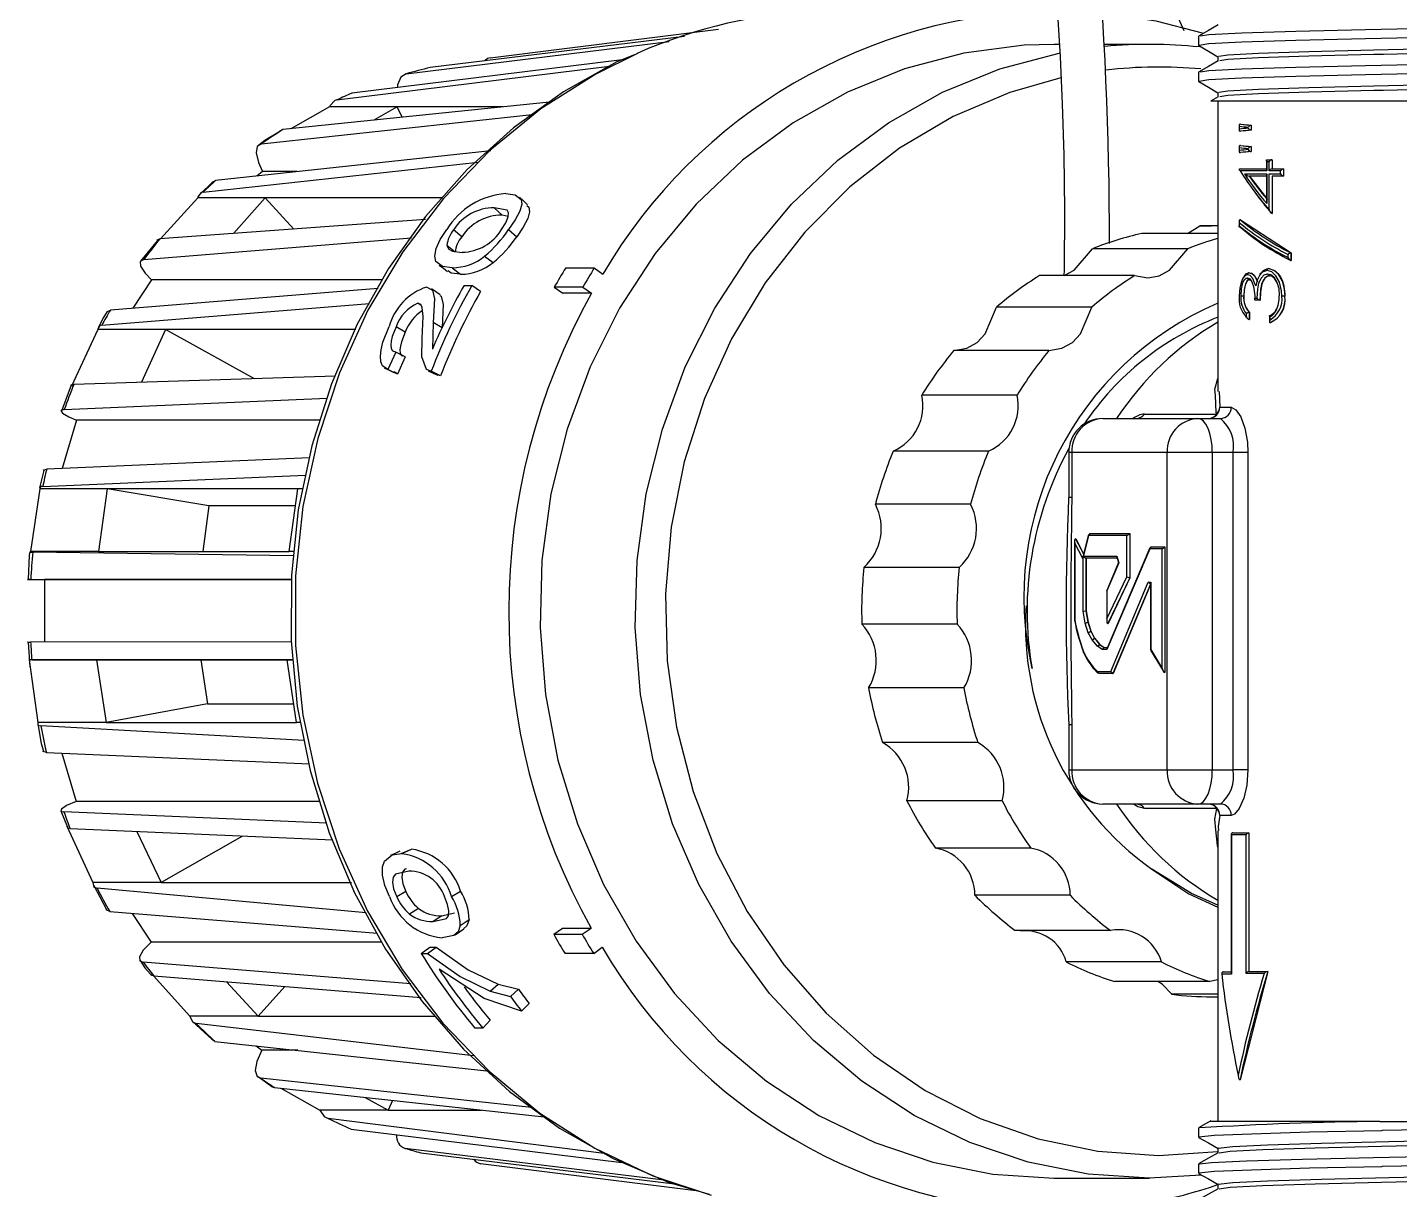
# Model space of a CAD drawing. Header units: millimetres. Extents: x 75 to 2075, y 25 to 1460.
# Drawn here: x 948.4 to 1049.2, y 1010.5 to 1095.9 of the extents above; entities that cross this region are included whole.
import ezdxf

# ---------------------------------------------------------------- set-up
doc = ezdxf.new("R2010")
doc.units = ezdxf.units.MM
doc.header["$LTSCALE"] = 5

msp = doc.modelspace()

# ---------------------------------------------------------------- linework, layer by layer
at = {"color": 7, "linetype": 'Continuous', "lineweight": 25}
for p, q in [((1032.767, 1097.091), (1033.377, 1095.725)), ((996.66, 1095.278), (977.977, 1092.993)), ((982.377, 1093.714), (999.174, 1095.817)), ((976.205, 1092.531), (995.534, 1094.912)), ((1024.225, 1094.699), (1023.849, 1094.699)), ((1030.851, 1094.699), (1027.56, 1094.699)), ((1034.451, 1094.618), (1034.502, 1094.612)), ((992.085, 1093.559), (972.233, 1091.114)), ((1035.879, 1093.8), (1035.879, 1093.477)), ((971.127, 1090.619), (991.151, 1093.091)), ((1034.451, 1091.972), (1034.502, 1091.966)), ((1035.879, 1091.154), (1035.879, 1090.831)), ((986.741, 1090.461), (967.145, 1088.435)), ((1049.224, 1090.525), (1035.36, 1090.525)), ((1035.892, 1090.839), (1035.384, 1090.546)), ((1035.879, 1090.525), (1035.879, 1069.185)), ((1076.251, 1090.525), (1049.224, 1090.525)), ((965.589, 1087.392), (985.468, 1089.546)), ((970.586, 1090.106), (967.729, 1088.495)), ((975.552, 1090.106), (970.586, 1090.106)), ((975.552, 1090.106), (973.837, 1089.127)), ((983.315, 1090.106), (975.552, 1090.106)), ((975.912, 1089.341), (975.552, 1090.106)), ((966.963, 1088.358), (967.145, 1088.435)), ((1037.433, 1088.742), (1037.433, 1088.407)), ((1037.446, 1088.68), (1037.446, 1088.47)), ((1037.523, 1088.837), (1037.538, 1088.837)), ((1037.523, 1088.313), (1037.538, 1088.313)), ((1037.538, 1088.837), (1038.327, 1088.755)), ((1038.327, 1088.391), (1037.538, 1088.313)), ((1038.109, 1088.535), (1038.109, 1088.611)), ((1038.313, 1088.755), (1038.313, 1088.391)), ((1038.313, 1088.755), (1038.327, 1088.755)), ((1038.313, 1088.391), (1038.327, 1088.391)), ((1038.327, 1088.755), (1038.327, 1088.391)), ((1037.433, 1087.172), (1037.433, 1086.837)), ((1037.446, 1087.109), (1037.446, 1086.899)), ((1037.523, 1087.266), (1037.538, 1087.266)), ((1037.538, 1087.266), (1038.327, 1087.188)), ((1038.313, 1087.188), (1038.313, 1086.821)), ((1038.313, 1087.188), (1038.327, 1087.188)), ((1038.327, 1087.188), (1038.327, 1086.821)), ((982.428, 1086.883), (962.209, 1084.692)), ((1037.523, 1086.742), (1037.538, 1086.742)), ((1038.327, 1086.821), (1037.538, 1086.742)), ((1038.109, 1086.964), (1038.109, 1087.044)), ((1038.313, 1086.821), (1038.327, 1086.821)), ((1039.434, 1086.155), (1039.434, 1085.481)), ((1039.497, 1086.219), (1039.849, 1086.219)), ((1039.849, 1086.219), (1039.849, 1086.219)), ((1039.849, 1086.219), (1039.849, 1085.546)), ((1039.849, 1086.219), (1039.862, 1086.219)), ((1039.862, 1086.219), (1039.862, 1085.546)), ((961.296, 1083.844), (981.512, 1086.04)), ((965.652, 1085.342), (965.251, 1085.021)), ((968.208, 1085.342), (965.652, 1085.342)), ((1039.462, 1085.396), (1037.52, 1085.396)), ((1037.523, 1085.546), (1039.497, 1085.546)), ((1037.82, 1085.172), (1039.462, 1085.172)), ((1039.434, 1085.087), (1039.434, 1083.162)), ((1039.639, 1086.069), (1039.462, 1086.069)), ((1039.462, 1086.069), (1039.462, 1085.396)), ((1039.462, 1085.172), (1039.462, 1082.999)), ((1039.639, 1085.396), (1039.639, 1086.069)), ((1040.479, 1085.396), (1039.639, 1085.396)), ((1039.639, 1085.172), (1040.479, 1085.172)), ((1039.639, 1082.54), (1039.639, 1085.172)), ((1039.849, 1085.546), (1040.691, 1085.546)), ((1040.479, 1085.172), (1040.479, 1085.396)), ((1040.691, 1085.546), (1040.692, 1085.546)), ((1040.692, 1085.546), (1040.692, 1085.022)), ((1040.692, 1085.546), (1040.704, 1085.546)), ((1040.704, 1085.546), (1040.704, 1085.022)), ((961.976, 1084.564), (961.073, 1083.68)), ((961.964, 1084.576), (962.209, 1084.692)), ((1039.497, 1085.022), (1038.175, 1085.022)), ((1038.19, 1085.022), (1039.511, 1083.284)), ((1040.691, 1085.022), (1039.849, 1085.022)), ((1039.849, 1085.022), (1039.849, 1082.255)), ((1039.862, 1085.022), (1039.862, 1082.255)), ((1040.691, 1085.022), (1040.692, 1085.022)), ((1040.692, 1085.022), (1040.704, 1085.022)), ((960.892, 1083.408), (958.168, 1080.414)), ((965.857, 1083.408), (960.892, 1083.408)), ((965.857, 1083.408), (963.524, 1080.8)), ((978.851, 1083.408), (965.857, 1083.408)), ((967.963, 1081.12), (965.857, 1083.408)), ((983.258, 1082.142), (982.69, 1082.691)), ((983.72, 1082.051), (983.258, 1082.142)), ((1039.849, 1082.255), (1039.862, 1082.255)), ((977.634, 1081.817), (958.121, 1080.411)), ((980.294, 1080.552), (979.703, 1081.071)), ((983.746, 1081.083), (984.337, 1080.563)), ((1033.647, 1080.8), (1034.551, 1081.35)), ((1035.879, 1081.35), (1034.551, 1081.35)), ((1035.879, 1081.366), (1035.401, 1081.366)), ((1037.433, 1081.68), (1037.433, 1081.318)), ((1037.446, 1081.594), (1037.446, 1081.361)), ((1037.523, 1081.807), (1037.538, 1081.807)), ((1037.538, 1081.807), (1041.252, 1079.367)), ((957.928, 1080.28), (956.693, 1078.762)), ((956.934, 1078.889), (976.609, 1080.482)), ((1035.879, 1080.8), (1030.291, 1080.8)), ((979.814, 1079.424), (979.207, 1079.922)), ((981.982, 1079.138), (982.598, 1078.655)), ((1033.653, 1079.675), (1026.652, 1079.675)), ((1041.028, 1079.028), (1041.028, 1079.261)), ((1041.241, 1079.367), (1041.252, 1079.367)), ((1041.241, 1079.367), (1041.241, 1078.815)), ((1041.252, 1079.367), (1041.252, 1078.815)), ((979.592, 1078.268), (980.219, 1077.801)), ((987.938, 1078.269), (990.039, 1078.269)), ((990.039, 1078.269), (990.665, 1077.802)), ((1039.62, 1078.217), (1039.633, 1078.217)), ((1041.241, 1078.815), (1041.252, 1078.815)), ((957.506, 1077.399), (956.122, 1075.304)), ((974.453, 1077.399), (957.506, 1077.399)), ((1029.755, 1077.701), (1022.754, 1077.701)), ((1038.179, 1077.394), (1038.194, 1077.394)), ((1038.18, 1077.918), (1038.195, 1077.918)), ((1039.649, 1077.693), (1039.663, 1077.693)), ((974.152, 1076.763), (954.477, 1075.17)), ((980.47, 1076.981), (981.047, 1076.981)), ((981.687, 1076.537), (981.047, 1076.981)), ((987.099, 1076.846), (987.74, 1076.405)), ((989.199, 1076.846), (987.099, 1076.846)), ((989.841, 1076.405), (987.74, 1076.405)), ((989.199, 1076.846), (989.841, 1076.405)), ((1037.771, 1076.221), (1037.785, 1076.221)), ((1038.591, 1076.048), (1038.755, 1076.048)), ((1040.79, 1076.199), (1040.802, 1076.199)), ((953.846, 1074.054), (973.516, 1075.65)), ((977.323, 1075.507), (977.075, 1075.665)), ((1026.61, 1075.391), (1019.609, 1075.391)), ((1038.171, 1075.001), (1038.186, 1075.001)), ((1038.172, 1075.001), (1038.172, 1074.478)), ((1038.186, 1075.001), (1038.186, 1074.478)), ((1038.958, 1075.898), (1038.645, 1075.898)), ((1038.958, 1075.898), (1038.972, 1075.898)), ((978.195, 1074.244), (978.143, 1072.308)), ((978.862, 1073.852), (978.195, 1074.244)), ((1037.968, 1074.672), (1037.968, 1074.904)), ((1038.171, 1074.478), (1038.186, 1074.478)), ((1039.654, 1074.731), (1039.654, 1074.33)), ((1039.684, 1074.666), (1039.684, 1074.439)), ((1039.715, 1074.253), (1039.729, 1074.253)), ((953.55, 1073.737), (951.606, 1069.569)), ((958.515, 1073.737), (953.55, 1073.737)), ((958.515, 1073.737), (956.756, 1069.864)), ((972.518, 1073.737), (958.515, 1073.737)), ((965.061, 1070.126), (958.515, 1073.737)), ((976.145, 1073.539), (975.475, 1073.926)), ((975.45, 1072.074), (974.874, 1070.799)), ((976.135, 1071.722), (975.45, 1072.074)), ((1023.456, 1072.187), (1016.455, 1072.187)), ((976.135, 1071.722), (975.568, 1070.47)), ((971.013, 1070.314), (951.789, 1069.707)), ((975.568, 1070.47), (974.874, 1070.799)), ((975.568, 1070.47), (975.322, 1070.635)), ((978.051, 1070.67), (977.704, 1070.805)), ((978.747, 1070.344), (978.051, 1070.67)), ((978.747, 1070.344), (978.552, 1070.418)), ((951.59, 1069.64), (950.889, 1067.751)), ((1035.964, 1069.185), (1036.013, 1068.032)), ((951.087, 1067.856), (970.412, 1068.695)), ((1021.113, 1068.919), (1014.111, 1068.919)), ((1036.013, 1068.032), (1036.852, 1068.032)), ((951.986, 1067.071), (950.939, 1063.532)), ((969.862, 1067.071), (951.986, 1067.071)), ((1027.409, 1067.199), (1034.41, 1067.199)), ((1030.469, 1067.529), (1035.788, 1067.529)), ((1034.41, 1067.199), (1036.059, 1067.199)), ((969.118, 1064.321), (949.793, 1063.482)), ((1019.012, 1064.798), (1012.011, 1064.798)), ((1024.909, 1064.699), (1024.909, 1061.384)), ((1025.14, 1064.699), (1024.909, 1064.699)), ((1025.14, 1064.699), (1025.14, 1061.384)), ((1032.141, 1064.699), (1025.14, 1064.699)), ((1035.46, 1064.699), (1032.141, 1064.699)), ((1032.141, 1041.366), (1032.141, 1064.699)), ((1035.46, 1064.699), (1035.46, 1041.366)), ((1036.988, 1064.699), (1035.46, 1064.699)), ((1038.079, 1064.699), (1036.988, 1064.699)), ((1036.988, 1041.366), (1036.988, 1064.699)), ((1038.079, 1064.699), (1038.079, 1041.366)), ((949.595, 1063.375), (949.272, 1062.108)), ((949.506, 1062.205), (968.826, 1063.046)), ((949.279, 1062.039), (948.597, 1057.43)), ((954.245, 1062.039), (949.279, 1062.039)), ((954.245, 1062.039), (953.613, 1057.43)), ((968.247, 1062.039), (954.245, 1062.039)), ((961.722, 1060.793), (954.245, 1062.039)), ((967.615, 1057.43), (968.247, 1062.039)), ((968.61, 1062.039), (968.247, 1062.039)), ((1017.699, 1060.892), (1010.698, 1060.892)), ((1025.14, 1061.384), (1024.909, 1061.384)), ((961.722, 1060.793), (961.261, 1057.43)), ((968.076, 1060.793), (961.722, 1060.793)), ((1025.332, 1058.169), (1025.332, 1052.381)), ((1025.346, 1058.038), (1025.346, 1052.396)), ((1025.934, 1056.915), (1025.346, 1058.038)), ((1025.419, 1058.351), (1025.434, 1058.351)), ((1025.419, 1058.351), (1025.998, 1057.244)), ((1025.434, 1058.351), (1026.003, 1057.264)), ((1026.359, 1058.606), (1025.934, 1056.915)), ((1026.358, 1058.678), (1025.942, 1057.021)), ((1026.459, 1058.756), (1026.359, 1058.606)), ((1029.189, 1058.606), (1026.359, 1058.606)), ((1026.459, 1058.756), (1029.388, 1058.756)), ((1029.189, 1058.606), (1029.388, 1058.756)), ((1029.189, 1055.566), (1029.189, 1058.606)), ((1029.388, 1058.756), (1029.388, 1055.498)), ((1029.388, 1058.756), (1029.403, 1058.756)), ((1029.403, 1058.756), (1029.403, 1055.498)), ((953.613, 1057.43), (948.597, 1057.43)), ((967.941, 1057.118), (948.769, 1057.372)), ((953.613, 1057.43), (967.615, 1057.43)), ((967.964, 1057.43), (967.615, 1057.43)), ((1025.942, 1057.021), (1025.934, 1056.915)), ((1025.978, 1057.073), (1028.451, 1057.073)), ((1025.978, 1053.036), (1025.978, 1057.073)), ((1025.978, 1057.073), (1026.177, 1056.923)), ((1028.474, 1056.923), (1026.177, 1056.923)), ((1026.177, 1056.923), (1026.177, 1053.065)), ((1026.192, 1056.923), (1026.192, 1053.065)), ((1030.866, 1057.623), (1027.72, 1050.229)), ((1030.875, 1057.705), (1027.728, 1050.312)), ((1028.451, 1057.073), (1028.586, 1056.596)), ((1028.451, 1057.073), (1028.452, 1057)), ((1028.452, 1057), (1028.564, 1056.605)), ((1030.866, 1057.623), (1030.977, 1057.773)), ((1031.769, 1057.623), (1030.866, 1057.623)), ((1030.977, 1057.773), (1031.969, 1057.773)), ((1031.769, 1057.623), (1031.969, 1057.773)), ((1031.769, 1048.83), (1031.769, 1057.623)), ((1031.969, 1057.773), (1031.969, 1048.541)), ((1031.969, 1057.773), (1031.984, 1057.773)), ((1031.984, 1057.773), (1031.984, 1048.541)), ((1016.857, 1056.257), (1009.856, 1056.257)), ((1028.564, 1056.606), (1027.705, 1054.561)), ((1028.586, 1056.596), (1027.717, 1054.526)), ((1028.586, 1056.596), (1028.564, 1056.606)), ((948.62, 1055.371), (967.824, 1055.374)), ((967.779, 1055.369), (949.632, 1055.369)), ((1027.717, 1052.471), (1029.189, 1055.566)), ((1029.388, 1055.498), (1027.79, 1052.139)), ((1029.403, 1055.498), (1027.805, 1052.139)), ((1027.997, 1048.605), (1030.759, 1055.18)), ((1030.921, 1055.03), (1028.16, 1048.455)), ((1030.921, 1054.993), (1028.175, 1048.455)), ((1029.189, 1055.566), (1029.388, 1055.498)), ((1029.388, 1055.498), (1029.403, 1055.498)), ((1030.759, 1055.18), (1030.935, 1055.18)), ((1030.921, 1055.03), (1030.759, 1055.18)), ((1030.921, 1055.117), (1030.935, 1055.18)), ((1030.921, 1055.117), (1030.921, 1050.194)), ((1030.935, 1055.18), (1030.935, 1050.227)), ((1027.703, 1054.553), (1027.703, 1052.332)), ((1027.717, 1054.526), (1027.705, 1054.561)), ((1027.717, 1054.526), (1027.717, 1052.471)), ((1025.978, 1053.036), (1026.177, 1053.065)), ((1026.127, 1052.161), (1025.978, 1053.036)), ((1026.177, 1053.065), (1026.318, 1052.236)), ((1026.177, 1053.065), (1026.192, 1053.065)), ((1026.192, 1053.065), (1026.334, 1052.236)), ((1016.704, 1052.096), (1009.703, 1052.096)), ((1025.332, 1052.38), (1025.346, 1052.396)), ((1025.332, 1052.38), (1025.398, 1052.062)), ((1025.346, 1052.396), (1025.409, 1052.093)), ((1025.398, 1052.062), (1025.466, 1051.736)), ((1025.409, 1052.093), (1025.476, 1051.771)), ((1026.127, 1052.161), (1026.318, 1052.236)), ((1026.35, 1051.458), (1026.127, 1052.161)), ((1026.318, 1052.236), (1026.531, 1051.563)), ((1026.318, 1052.236), (1026.334, 1052.236)), ((1026.334, 1052.236), (1026.546, 1051.563)), ((1027.79, 1052.139), (1027.805, 1052.139)), ((1025.466, 1051.734), (1025.476, 1051.771)), ((1025.466, 1051.734), (1025.564, 1051.385)), ((1025.476, 1051.771), (1025.572, 1051.426)), ((1025.564, 1051.385), (1025.654, 1051.063)), ((1025.572, 1051.426), (1025.662, 1051.105)), ((1025.654, 1051.062), (1025.662, 1051.105)), ((1025.654, 1051.062), (1025.989, 1050.001)), ((1025.662, 1051.105), (1025.994, 1050.055)), ((1026.35, 1051.458), (1026.531, 1051.563)), ((1026.622, 1050.937), (1026.35, 1051.458)), ((1026.531, 1051.563), (1026.792, 1051.064)), ((1026.531, 1051.563), (1026.546, 1051.563)), ((1026.546, 1051.563), (1026.808, 1051.064)), ((1026.622, 1050.937), (1026.792, 1051.064)), ((1027.021, 1050.46), (1026.622, 1050.937)), ((1026.792, 1051.064), (1027.18, 1050.6)), ((1026.792, 1051.064), (1026.808, 1051.064)), ((1026.808, 1051.064), (1027.195, 1050.6)), ((948.434, 1050.773), (948.55, 1048.943)), ((967.82, 1050.774), (948.616, 1050.771)), ((1025.994, 1050.055), (1026.196, 1049.688)), ((1025.994, 1049.99), (1025.994, 1050.055)), ((1025.994, 1049.99), (1026.201, 1049.615)), ((1027.021, 1050.46), (1027.18, 1050.6)), ((1027.358, 1050.229), (1027.021, 1050.46)), ((1027.18, 1050.6), (1027.503, 1050.379)), ((1027.18, 1050.6), (1027.195, 1050.6)), ((1027.195, 1050.6), (1027.519, 1050.379)), ((1027.358, 1050.229), (1027.503, 1050.379)), ((1027.72, 1050.229), (1027.358, 1050.229)), ((1027.503, 1050.379), (1027.757, 1050.379)), ((1027.72, 1050.229), (1027.728, 1050.312)), ((1030.935, 1050.227), (1030.926, 1050.178)), ((1030.926, 1050.178), (1031.839, 1048.649)), ((1030.935, 1050.227), (1031.769, 1048.83)), ((953.464, 1049.459), (948.498, 1049.459)), ((948.498, 1049.459), (949.14, 1044.86)), ((948.701, 1049.459), (967.9, 1049.462)), ((967.466, 1049.459), (953.464, 1049.459)), ((953.464, 1049.459), (954.155, 1044.86)), ((961.129, 1049.459), (961.616, 1046.222)), ((967.89, 1049.459), (967.466, 1049.459)), ((968.158, 1044.86), (967.466, 1049.459)), ((1026.196, 1049.688), (1026.325, 1049.451)), ((1026.2, 1049.616), (1026.332, 1049.375)), ((1026.325, 1049.451), (1026.519, 1049.182)), ((1026.337, 1049.366), (1026.325, 1049.451)), ((1026.337, 1049.366), (1026.533, 1049.094)), ((1026.519, 1049.182), (1026.725, 1048.894)), ((1026.533, 1049.094), (1026.742, 1048.804)), ((1026.725, 1048.894), (1027.016, 1048.605)), ((1026.753, 1048.791), (1026.725, 1048.894)), ((1026.753, 1048.791), (1027.056, 1048.49)), ((1027.016, 1048.605), (1027.997, 1048.605)), ((1027.14, 1048.455), (1027.016, 1048.605)), ((1028.16, 1048.455), (1027.14, 1048.455)), ((1028.16, 1048.455), (1027.997, 1048.605)), ((1028.16, 1048.455), (1028.175, 1048.455)), ((1031.969, 1048.541), (1031.984, 1048.541)), ((1017.203, 1047.401), (1010.202, 1047.401)), ((961.616, 1046.222), (954.155, 1044.86)), ((961.616, 1046.222), (967.953, 1046.222)), ((954.155, 1044.86), (949.14, 1044.86)), ((954.155, 1044.86), (968.158, 1044.86)), ((968.451, 1044.86), (968.158, 1044.86)), ((968.721, 1043.523), (949.356, 1044.611)), ((1024.909, 1044.681), (1024.909, 1041.366)), ((1025.14, 1044.681), (1024.909, 1044.681)), ((1025.14, 1044.681), (1025.14, 1041.366)), ((1018.225, 1043.391), (1011.224, 1043.391)), ((949.775, 1042.658), (969.099, 1041.824)), ((950.919, 1042.608), (951.961, 1039.062)), ((1024.909, 1041.366), (1025.14, 1041.366)), ((1025.14, 1041.366), (1032.141, 1041.366)), ((1032.141, 1041.366), (1035.46, 1041.366)), ((1035.46, 1041.366), (1036.988, 1041.366)), ((1038.079, 1041.366), (1036.988, 1041.366)), ((969.844, 1039.062), (951.961, 1039.062)), ((1020.016, 1039.096), (1013.015, 1039.096)), ((1034.41, 1038.866), (1027.409, 1038.866)), ((1036.059, 1038.866), (1034.41, 1038.866)), ((950.835, 1038.371), (951.317, 1037.165)), ((970.385, 1037.448), (951.061, 1038.282)), ((1035.788, 1038.536), (1030.469, 1038.536)), ((1036.852, 1038.032), (1036.013, 1038.032)), ((951.284, 1037.229), (953.181, 1033.091)), ((951.51, 1037.063), (970.829, 1036.227)), ((956.427, 1036.85), (958.196, 1033.091)), ((1035.879, 1036.913), (1035.879, 1015.54)), ((1036.958, 1036.743), (1038.142, 1036.743)), ((1038.142, 1036.743), (1038.143, 1036.743)), ((1038.143, 1036.743), (1038.143, 1026.553)), ((1038.143, 1036.743), (1038.157, 1036.743)), ((1038.157, 1036.743), (1038.157, 1026.553)), ((964.188, 1036.514), (958.196, 1033.091)), ((1036.857, 1036.643), (1036.857, 1026.421)), ((1036.866, 1036.593), (1036.866, 1026.371)), ((1037.94, 1036.593), (1036.866, 1036.593)), ((1037.94, 1026.403), (1037.94, 1036.593)), ((975.844, 1035.23), (976.598, 1035.546)), ((975.903, 1035.216), (976.598, 1035.546)), ((1022.112, 1035.63), (1015.111, 1035.63)), ((958.196, 1033.091), (953.181, 1033.091)), ((953.255, 1032.873), (954.191, 1031.107)), ((973.275, 1030.858), (953.492, 1032.674)), ((958.196, 1033.091), (972.199, 1033.091)), ((976.186, 1032.439), (975.517, 1032.051)), ((979.545, 1032.064), (980.214, 1032.452)), ((1025.02, 1032.155), (1018.019, 1032.155)), ((954.439, 1030.96), (954.174, 1031.097)), ((954.439, 1030.96), (974.11, 1029.371)), ((956.078, 1030.827), (957.464, 1028.722)), ((977.115, 1031.191), (976.458, 1030.779)), ((978.846, 1030.655), (978.194, 1030.232)), ((978.846, 1030.655), (979.776, 1030.857)), ((980.194, 1029.941), (980.843, 1030.369)), ((987.057, 1029.292), (987.7, 1029.732)), ((987.7, 1029.732), (989.8, 1029.732)), ((989.158, 1029.292), (989.8, 1029.732)), ((974.405, 1028.722), (957.464, 1028.722)), ((987.057, 1029.292), (989.158, 1029.292)), ((1027.985, 1029.572), (1020.984, 1029.572)), ((977.328, 1027.868), (977.955, 1028.334)), ((977.328, 1027.868), (977.794, 1027.868)), ((977.794, 1027.868), (978.421, 1028.334)), ((977.955, 1028.334), (978.421, 1028.334)), ((989.995, 1027.867), (987.895, 1027.867)), ((989.995, 1027.867), (990.622, 1028.333)), ((976.561, 1025.647), (956.889, 1027.236)), ((1031.725, 1027.257), (1024.724, 1027.257)), ((957.646, 1026.232), (960.324, 1023.273)), ((957.658, 1026.229), (977.325, 1024.637)), ((963.018, 1025.796), (965.34, 1023.273)), ((982.382, 1025.099), (982.975, 1025.616)), ((982.975, 1025.616), (984.465, 1025.246)), ((1035.27, 1025.811), (1028.269, 1025.811)), ((1035.879, 1025.94), (1035.27, 1025.811)), ((1036.866, 1026.371), (1036.16, 1026.371)), ((1036.256, 1026.521), (1036.857, 1026.521)), ((1039.549, 1026.553), (1037.514, 1018.599)), ((1039.27, 1026.403), (1037.94, 1026.403)), ((1038.142, 1026.553), (1039.536, 1026.553)), ((1039.536, 1026.553), (1039.549, 1026.553)), ((967.287, 1025.45), (965.34, 1023.273)), ((982.382, 1025.099), (983.877, 1024.722)), ((983.877, 1024.722), (984.465, 1025.246)), ((1035.879, 1024.883), (1032.475, 1024.883)), ((1035.401, 1024.699), (1035.879, 1024.699)), ((984.691, 1023.649), (985.263, 1024.193)), ((965.34, 1023.273), (960.324, 1023.273)), ((960.522, 1022.89), (961.939, 1021.577)), ((981.157, 1020.364), (960.773, 1022.731)), ((965.34, 1023.273), (978.318, 1023.273)), ((981.845, 1022.399), (982.399, 1022.967)), ((962.154, 1021.422), (961.925, 1021.562)), ((981.845, 1022.399), (981.268, 1022.399)), ((962.154, 1021.422), (982.369, 1019.234)), ((965.182, 1021.095), (965.596, 1020.762)), ((968.252, 1020.762), (965.596, 1020.762)), ((965.346, 1018.844), (966.351, 1018.11)), ((985.415, 1016.563), (965.529, 1018.715)), ((1037.499, 1018.599), (1037.514, 1018.599)), ((966.543, 1018.02), (986.361, 1015.87)), ((967.008, 1017.969), (969.871, 1016.369)), ((973.204, 1017.297), (974.887, 1016.369)), ((975.21, 1017.08), (974.887, 1016.369)), ((974.887, 1016.369), (969.871, 1016.369)), ((990.772, 1013.173), (970.487, 1015.753)), ((974.887, 1016.369), (981.762, 1016.369)), ((1047.77, 1015.54), (1035.304, 1015.54)), ((1047.77, 1015.54), (1075.717, 1015.54)), ((972.167, 1014.979), (992.066, 1012.529)), ((995.169, 1011.21), (976.136, 1013.554)), ((1035.879, 1013.553), (1035.879, 1013.23)), ((977.295, 1013.237), (995.936, 1010.937)), ((1031.516, 1013.032), (1035.879, 1013.318)), ((997.713, 1010.417), (981.682, 1012.425)), ((1034.654, 1011.577), (1030.814, 1011.366)), ((1023.849, 1011.366), (1030.851, 1011.366)), ((1035.879, 1010.907), (1035.879, 1010.584))]:
    msp.add_line(p, q, dxfattribs=at)
at = {"color": 7, "linetype": 'Continuous', "lineweight": 25, "flags": 128}
for points in [[(1024.096, 1096.942), (1024.278, 1093.781), (1024.429, 1090.333), (1024.538, 1086.584), (1024.589, 1082.52), (1024.563, 1078.132), (1024.552, 1077.688)], [(1027.545, 1097.011), (1031.313, 1096.426), (1034.718, 1095.544)], [(1077.211, 1096.611), (1077.297, 1096.595), (1076.203, 1096.475), (1076.184, 1096.474), (1073.644, 1096.363), (1069.747, 1096.245), (1064.59, 1096.127), (1058.706, 1096.007), (1052.513, 1095.882), (1046.727, 1095.766), (1041.593, 1095.643), (1037.632, 1095.52), (1035.217, 1095.403), (1034.598, 1095.303)], [(1034.446, 1095.289), (1034.446, 1094.957), (1034.446, 1094.627)], [(1035.892, 1096.131), (1035.175, 1095.716), (1034.459, 1095.303)], [(1077.214, 1095.934), (1076.398, 1095.826), (1073.843, 1095.709), (1069.747, 1095.584), (1064.59, 1095.465), (1058.706, 1095.345), (1052.513, 1095.22), (1046.727, 1095.104), (1041.593, 1094.981), (1037.632, 1094.858), (1035.217, 1094.742), (1034.508, 1094.627)], [(1023.849, 1094.699), (1021.645, 1094.628), (1017.196, 1094.049), (1012.841, 1092.894), (1008.639, 1091.179), (1004.652, 1088.929), (1000.934, 1086.175), (997.537, 1082.956), (994.51, 1079.317), (991.895, 1075.309), (989.728, 1070.988), (988.041, 1066.415), (986.855, 1061.654), (986.19, 1056.772), (986.053, 1051.837), (986.446, 1046.92), (987.365, 1042.088), (988.796, 1037.41), (990.718, 1032.951), (993.106, 1028.774), (995.926, 1024.937), (999.137, 1021.495), (1002.696, 1018.496), (1006.551, 1015.981), (1010.649, 1013.987), (1014.933, 1012.541), (1019.341, 1011.663), (1023.813, 1011.366)], [(1034.46, 1094.611), (1035.177, 1094.197), (1035.879, 1093.792)], [(1075.785, 1095.107), (1075.027, 1094.999), (1072.642, 1094.882), (1068.821, 1094.757), (1064.008, 1094.638), (1058.518, 1094.518), (1052.738, 1094.394), (1047.338, 1094.277), (1042.548, 1094.155), (1038.851, 1094.031), (1036.598, 1093.915), (1035.934, 1093.8)], [(1075.787, 1094.792), (1075.865, 1094.776), (1074.845, 1094.656), (1072.298, 1094.538), (1068.344, 1094.413), (1064.03, 1094.308), (1059.18, 1094.202), (1054.036, 1094.091), (1048.035, 1093.962), (1047.338, 1093.947), (1042.548, 1093.824), (1038.851, 1093.7), (1036.598, 1093.584), (1036.023, 1093.485)], [(993.003, 1093.94), (991.709, 1093.403), (987.785, 1091.211), (984.102, 1088.565), (980.704, 1085.494), (977.632, 1082.035), (974.922, 1078.23), (972.607, 1074.122), (970.715, 1069.76), (969.269, 1065.198), (968.287, 1060.489), (967.78, 1055.689), (967.756, 1050.856), (968.215, 1046.048), (969.152, 1041.322), (970.556, 1036.735), (972.41, 1032.343), (974.693, 1028.198), (977.378, 1024.351), (980.432, 1020.848), (983.818, 1017.732), (987.494, 1015.04), (991.417, 1012.805), (995.538, 1011.054), (998.487, 1010.191)], [(993.204, 1094.037), (990.143, 1092.52), (986.104, 1089.956), (982.363, 1086.893), (978.969, 1083.372), (975.97, 1079.441), (973.405, 1075.152), (971.309, 1070.565), (969.711, 1065.74), (968.631, 1060.743), (968.086, 1055.643), (968.081, 1050.506), (968.618, 1045.404), (969.689, 1040.406), (971.279, 1035.578), (973.366, 1030.986), (975.924, 1026.692), (978.917, 1022.754), (982.304, 1019.226), (986.04, 1016.155), (990.074, 1013.582), (994.352, 1011.544), (998.623, 1010.117)], [(982.377, 1093.714), (982.2, 1093.665), (981.991, 1093.484)], [(1030.814, 1011.366), (1026.342, 1011.663), (1021.934, 1012.541), (1017.65, 1013.987), (1013.552, 1015.981), (1009.697, 1018.496), (1006.139, 1021.495), (1002.927, 1024.937), (1000.108, 1028.774), (997.72, 1032.951), (995.797, 1037.41), (994.366, 1042.088), (993.447, 1046.92), (993.054, 1051.837), (993.191, 1056.772), (993.857, 1061.654), (995.042, 1066.415), (996.729, 1070.988), (998.896, 1075.309), (1001.511, 1079.317), (1004.538, 1082.956), (1007.935, 1086.175), (1011.653, 1088.929), (1015.641, 1091.179), (1019.842, 1092.894), (1024.198, 1094.049), (1024.231, 1094.055)], [(1035.892, 1093.485), (1035.175, 1093.07), (1034.459, 1092.657)], [(1077.214, 1093.289), (1076.398, 1093.18), (1073.843, 1093.063), (1069.747, 1092.938), (1064.59, 1092.819), (1058.706, 1092.699), (1052.513, 1092.575), (1046.727, 1092.458), (1041.593, 1092.336), (1037.632, 1092.212), (1035.217, 1092.096), (1034.508, 1091.981)], [(1077.211, 1093.965), (1077.297, 1093.95), (1076.203, 1093.829), (1076.184, 1093.828), (1073.644, 1093.717), (1069.747, 1093.599), (1064.59, 1093.481), (1058.706, 1093.361), (1052.513, 1093.236), (1046.727, 1093.12), (1041.593, 1092.997), (1037.632, 1092.874), (1035.217, 1092.758), (1034.598, 1092.657)], [(976.205, 1092.531), (975.815, 1092.298), (975.582, 1091.734), (975.57, 1091.525)], [(1024.331, 1092.233), (1020.579, 1091.162), (1016.41, 1089.387), (1012.471, 1087.061), (1008.821, 1084.219), (1005.515, 1080.905), (1002.604, 1077.168), (1000.132, 1073.065), (998.136, 1068.659), (996.646, 1064.016), (995.686, 1059.206), (995.269, 1054.302), (995.403, 1049.38), (996.084, 1044.512), (997.303, 1039.774), (999.041, 1035.237), (1001.272, 1030.97), (1003.962, 1027.037), (1007.07, 1023.498), (1010.549, 1020.407), (1014.347, 1017.81), (1018.405, 1015.747), (1022.663, 1014.25), (1027.055, 1013.34), (1031.516, 1013.032)], [(1034.446, 1092.643), (1034.446, 1092.311), (1034.446, 1091.981)], [(1075.785, 1092.461), (1075.027, 1092.353), (1072.642, 1092.236), (1068.821, 1092.111), (1064.008, 1091.992), (1058.518, 1091.873), (1052.738, 1091.748), (1047.338, 1091.631), (1042.548, 1091.509), (1038.851, 1091.385), (1036.598, 1091.269), (1035.934, 1091.154)], [(1075.787, 1092.146), (1075.865, 1092.131), (1074.845, 1092.01), (1072.298, 1091.892), (1068.344, 1091.767), (1064.03, 1091.662), (1059.18, 1091.556), (1054.036, 1091.445), (1048.035, 1091.316), (1047.338, 1091.301), (1042.548, 1091.178), (1038.851, 1091.055), (1036.598, 1090.939), (1036.023, 1090.839)], [(1034.46, 1091.966), (1035.177, 1091.551), (1035.879, 1091.146)], [(971.127, 1090.619), (970.964, 1090.572), (970.63, 1090.209), (970.586, 1090.106)], [(966.981, 1088.326), (965.833, 1087.635), (965.389, 1087.291)], [(1037.523, 1088.837), (1037.49, 1088.831), (1037.464, 1088.817), (1037.442, 1088.786), (1037.434, 1088.734), (1037.446, 1088.682), (1037.446, 1088.68)], [(1037.446, 1088.47), (1037.446, 1088.467), (1037.434, 1088.416), (1037.442, 1088.363), (1037.464, 1088.333), (1037.49, 1088.318), (1037.523, 1088.313)], [(965.589, 1087.392), (965.261, 1087.193), (965.179, 1086.714), (965.35, 1086.007), (965.652, 1085.342)], [(1037.523, 1087.266), (1037.49, 1087.261), (1037.464, 1087.246), (1037.442, 1087.216), (1037.434, 1087.163), (1037.446, 1087.112), (1037.446, 1087.109)], [(1037.446, 1086.899), (1037.446, 1086.897), (1037.434, 1086.845), (1037.442, 1086.792), (1037.464, 1086.762), (1037.49, 1086.748), (1037.523, 1086.742)], [(1039.462, 1086.069), (1039.461, 1086.071), (1039.44, 1086.12), (1039.435, 1086.17), (1039.448, 1086.2), (1039.468, 1086.214), (1039.497, 1086.219)], [(961.296, 1083.844), (961.146, 1083.805), (960.908, 1083.495), (960.892, 1083.408)], [(983.542, 1083.728), (984.234, 1083.646), (984.678, 1083.297), (984.72, 1082.947), (984.574, 1082.439), (984.227, 1081.794), (983.746, 1081.083)], [(985.122, 1082.9), (984.838, 1083.187), (984.554, 1083.474)], [(983.227, 1081.083), (983.545, 1081.586), (983.717, 1082.012), (983.743, 1082.324), (983.627, 1082.501), (982.69, 1082.691)], [(985.078, 1082.858), (985.238, 1082.737), (985.285, 1082.393), (985.146, 1081.895), (984.809, 1081.261), (984.337, 1080.563)], [(979.592, 1078.268), (978.888, 1078.361), (978.395, 1078.75), (978.314, 1079.136), (978.416, 1079.683), (978.725, 1080.36), (979.193, 1081.083)], [(1034.551, 1081.35), (1035.024, 1081.363), (1035.401, 1081.366)], [(1037.523, 1081.807), (1037.493, 1081.801), (1037.469, 1081.785), (1037.446, 1081.75), (1037.433, 1081.679), (1037.446, 1081.596), (1037.446, 1081.594)], [(1037.523, 1081.255), (1037.486, 1081.259), (1037.459, 1081.272), (1037.44, 1081.291), (1037.433, 1081.319), (1037.445, 1081.359), (1037.446, 1081.361)], [(957.897, 1080.304), (957.902, 1080.341), (958.121, 1080.411)], [(979.207, 1079.922), (979.358, 1079.638), (979.63, 1079.496), (980.318, 1079.413)], [(1024.581, 1077.701), (1025.307, 1078.093), (1026.652, 1079.675)], [(1029.755, 1077.701), (1030.711, 1077.538), (1031.562, 1077.69), (1032.308, 1078.093), (1033.653, 1079.675)], [(956.934, 1078.889), (956.656, 1078.745), (956.692, 1078.396), (957.039, 1077.883), (957.506, 1077.399)], [(978.641, 1078.477), (978.949, 1078.244), (979.257, 1078.011)], [(980.219, 1077.801), (979.513, 1077.892), (979.296, 1078.059)], [(1040.577, 1076.194), (1040.555, 1076.591), (1040.408, 1077.213), (1040.138, 1077.697), (1039.832, 1077.969), (1039.5, 1078.067)], [(1039.62, 1078.217), (1039.62, 1078.217), (1039.982, 1078.11), (1040.313, 1077.815), (1040.607, 1077.288), (1040.766, 1076.618), (1040.788, 1076.287), (1040.79, 1076.199), (1040.79, 1076.199)], [(1039.633, 1078.217), (1040.079, 1078.054), (1040.286, 1077.863), (1040.468, 1077.609), (1040.614, 1077.301), (1040.72, 1076.954), (1040.802, 1076.199)], [(1038.051, 1077.768), (1037.871, 1077.705), (1037.715, 1077.525), (1037.574, 1077.197), (1037.486, 1076.787), (1037.446, 1076.217)], [(1037.571, 1076.224), (1037.603, 1076.732), (1037.676, 1077.076), (1037.713, 1077.186), (1037.832, 1077.417), (1037.96, 1077.526), (1038.05, 1077.544)], [(1038.179, 1077.394), (1038.179, 1077.394), (1038.108, 1077.379), (1038.001, 1077.288), (1037.898, 1077.088), (1037.8, 1076.686), (1037.771, 1076.221), (1037.771, 1076.221)], [(1038.194, 1077.394), (1038.1, 1077.367), (1038.014, 1077.285), (1037.883, 1077.001), (1037.807, 1076.63), (1037.785, 1076.221)], [(1037.804, 1077.628), (1037.813, 1077.647), (1037.984, 1077.847), (1038.18, 1077.918), (1038.18, 1077.918), (1038.18, 1077.918)], [(1038.05, 1077.544), (1038.223, 1077.465), (1038.371, 1077.248), (1038.487, 1076.896), (1038.584, 1076.227), (1038.591, 1076.048)], [(1038.657, 1076.939), (1038.572, 1077.174), (1038.433, 1077.487), (1038.247, 1077.702), (1038.051, 1077.767)], [(1038.311, 1077.335), (1038.205, 1077.391), (1038.179, 1077.394), (1038.179, 1077.394), (1038.179, 1077.394)], [(1038.18, 1077.918), (1038.18, 1077.918), (1038.402, 1077.844), (1038.612, 1077.601), (1038.73, 1077.354), (1038.765, 1077.259), (1038.773, 1077.237), (1038.773, 1077.236)], [(1038.195, 1077.918), (1038.365, 1077.876), (1038.528, 1077.74), (1038.672, 1077.519), (1038.733, 1077.383), (1038.787, 1077.236)], [(1038.755, 1076.048), (1038.804, 1076.716), (1038.891, 1077.148), (1039.046, 1077.505), (1039.263, 1077.753), (1039.53, 1077.844)], [(1039.649, 1077.693), (1039.649, 1077.693), (1039.42, 1077.614), (1039.227, 1077.393), (1039.089, 1077.075), (1039.01, 1076.683), (1038.975, 1076.294), (1038.958, 1075.899), (1038.958, 1075.898)], [(1039.663, 1077.693), (1039.489, 1077.649), (1039.333, 1077.52), (1039.203, 1077.327), (1039.105, 1077.081), (1039.004, 1076.504), (1038.972, 1075.898)], [(1039.53, 1077.843), (1039.761, 1077.782), (1039.975, 1077.601), (1040.202, 1077.226), (1040.339, 1076.756), (1040.383, 1076.206)], [(1040.243, 1077.137), (1040.241, 1077.142), (1040.039, 1077.48), (1039.853, 1077.639), (1039.649, 1077.693), (1039.649, 1077.693), (1039.649, 1077.693)], [(977.725, 1076.862), (978.152, 1076.625), (978.295, 1075.997), (978.195, 1074.244)], [(978.715, 1076.289), (978.392, 1076.509), (978.07, 1076.73)], [(978.687, 1076.248), (978.796, 1076.189), (978.945, 1075.573), (978.862, 1073.852)], [(1038.646, 1075.898), (1038.614, 1075.904), (1038.592, 1075.918), (1038.575, 1075.948), (1038.574, 1075.998), (1038.59, 1076.046), (1038.591, 1076.048)], [(954.225, 1075.024), (953.954, 1074.603), (953.6, 1073.894)], [(954.228, 1075.023), (954.233, 1075.076), (954.477, 1075.17)], [(977.381, 1073.086), (977.46, 1074.698), (977.4, 1075.364), (977.282, 1075.582), (977.075, 1075.665)], [(1016.455, 1072.187), (1017.41, 1072.358), (1018.177, 1072.792), (1018.774, 1073.429), (1019.609, 1075.391)], [(1023.456, 1072.187), (1024.411, 1072.358), (1025.178, 1072.792), (1025.775, 1073.429), (1026.61, 1075.391)], [(1040.205, 1075.234), (1040.165, 1075.226), (1040.142, 1075.205), (1040.14, 1075.173), (1040.158, 1075.135)], [(953.846, 1074.054), (953.705, 1074.025), (953.545, 1073.8), (953.55, 1073.737)], [(1038.012, 1074.588), (1037.984, 1074.607), (1037.89, 1074.734)], [(1039.684, 1074.666), (1039.682, 1074.668), (1039.678, 1074.673), (1039.658, 1074.711), (1039.655, 1074.74), (1039.665, 1074.76), (1039.685, 1074.772), (1039.715, 1074.777)], [(1039.684, 1074.439), (1039.683, 1074.436), (1039.659, 1074.368), (1039.656, 1074.307), (1039.67, 1074.274), (1039.688, 1074.259), (1039.715, 1074.253)], [(974.874, 1070.799), (974.464, 1071.079), (974.348, 1071.374), (974.317, 1071.773), (974.373, 1072.259), (974.511, 1072.805), (974.97, 1073.953)], [(975.475, 1073.926), (975.193, 1073.22), (975.111, 1072.891), (975.079, 1072.598), (975.1, 1072.361), (975.177, 1072.196), (975.45, 1072.074)], [(976.145, 1073.539), (975.869, 1072.846), (975.79, 1072.523), (975.76, 1072.236), (975.783, 1072.003), (975.861, 1071.841), (975.937, 1071.808)], [(977.704, 1070.805), (977.364, 1071.74), (977.381, 1073.086)], [(974.607, 1070.921), (974.953, 1070.756), (975.299, 1070.591)], [(977.841, 1070.705), (978.187, 1070.542), (978.534, 1070.379)], [(1035.684, 1068.888), (1035.658, 1069.362), (1035.879, 1070.149)], [(951.592, 1069.64), (951.584, 1069.677), (951.789, 1069.707)], [(1035.788, 1067.529), (1035.753, 1067.646), (1035.684, 1068.888)], [(1036.852, 1068.032), (1037.202, 1067.848), (1037.558, 1067.315), (1037.856, 1066.491), (1038.041, 1065.463), (1038.079, 1064.699)], [(951.087, 1067.856), (950.84, 1067.78), (950.953, 1067.596), (951.412, 1067.326), (951.986, 1067.071)], [(1035.46, 1064.699), (1035.44, 1065.187), (1035.38, 1065.656), (1035.283, 1066.088), (1035.152, 1066.467), (1034.993, 1066.778), (1034.812, 1067.009), (1034.615, 1067.151), (1034.41, 1067.199)], [(949.581, 1063.378), (949.57, 1063.433), (949.793, 1063.482)], [(949.506, 1062.205), (949.372, 1062.19), (949.26, 1062.072), (949.279, 1062.039)], [(948.547, 1057.408), (948.511, 1057.164), (948.438, 1055.37)], [(948.597, 1057.43), (948.566, 1057.384), (948.769, 1057.372)], [(948.62, 1055.371), (948.484, 1055.371), (948.394, 1055.371), (948.677, 1055.37), (949.303, 1055.369), (949.632, 1055.369)], [(949.632, 1055.369), (949.623, 1053.069), (949.628, 1050.769)], [(948.4, 1050.771), (948.38, 1050.771), (948.48, 1050.771), (948.616, 1050.771)], [(948.701, 1049.459), (948.569, 1049.459), (948.475, 1049.459), (948.498, 1049.459)], [(949.14, 1044.86), (949.143, 1044.665), (949.356, 1044.611)], [(949.149, 1044.75), (949.393, 1043.31), (949.549, 1042.755)], [(949.775, 1042.658), (949.528, 1042.733), (949.54, 1042.753)], [(1034.41, 1038.866), (1034.615, 1038.914), (1034.812, 1039.056), (1034.993, 1039.287), (1035.152, 1039.598), (1035.283, 1039.977), (1035.38, 1040.409), (1035.44, 1040.878), (1035.46, 1041.366)], [(1038.079, 1041.366), (1037.998, 1040.262), (1037.771, 1039.284), (1037.445, 1038.539), (1037.084, 1038.115), (1036.852, 1038.032)], [(951.961, 1039.062), (951.262, 1038.745), (950.873, 1038.492), (950.838, 1038.331), (951.061, 1038.282)], [(1030.469, 1038.536), (1029.979, 1038.669), (1029.661, 1038.866)], [(1035.715, 1036.964), (1035.636, 1037.746), (1035.788, 1038.536)], [(1036.013, 1038.032), (1035.886, 1037.216), (1035.922, 1036.913)], [(951.51, 1037.063), (951.376, 1037.078), (951.3, 1037.158)], [(1035.879, 1035.7), (1035.831, 1035.808), (1035.715, 1036.964)], [(1036.958, 1036.743), (1036.922, 1036.738), (1036.894, 1036.724), (1036.869, 1036.694), (1036.857, 1036.644), (1036.865, 1036.595), (1036.866, 1036.593)], [(974.992, 1032.064), (974.658, 1032.879), (974.469, 1033.641), (974.463, 1034.257), (974.627, 1034.668), (975.18, 1035.119), (975.903, 1035.216)], [(975.76, 1035.404), (975.417, 1035.24), (975.074, 1035.075)], [(976.422, 1033.941), (975.43, 1033.71), (975.268, 1033.495), (975.215, 1033.128), (975.294, 1032.629), (975.517, 1032.051)], [(976.238, 1034.097), (976.113, 1034.068), (975.949, 1033.857), (975.893, 1033.496), (975.968, 1033.007), (976.186, 1032.439)], [(1035.879, 1031.425), (1033.924, 1032.285), (1031.009, 1034.088)], [(1031.009, 1034.088), (1033.74, 1032.253), (1035.879, 1031.273)], [(953.181, 1033.091), (953.259, 1032.765), (953.492, 1032.674)], [(978.194, 1030.232), (979.167, 1030.449), (979.317, 1030.652), (979.347, 1031.009), (979.254, 1031.492), (979.027, 1032.064)], [(980.194, 1029.941), (980.031, 1029.471), (979.718, 1029.204), (978.856, 1029.038)], [(979.807, 1029.256), (980.132, 1029.479), (980.457, 1029.701)], [(980.843, 1030.369), (980.675, 1029.907), (980.445, 1029.716)], [(957.464, 1028.722), (956.896, 1028.119), (956.613, 1027.636), (956.646, 1027.33), (956.889, 1027.236)], [(977.794, 1027.868), (980.176, 1026.188), (982.382, 1025.099)], [(978.421, 1028.334), (980.783, 1026.685), (982.975, 1025.616)], [(956.654, 1027.367), (957.018, 1026.833), (957.429, 1026.354)], [(984.691, 1023.649), (981.935, 1024.56), (978.63, 1026.721)], [(957.658, 1026.229), (957.517, 1026.258), (957.441, 1026.365)], [(1032.475, 1024.883), (1031.788, 1025.634), (1031.47, 1025.811)], [(1036.257, 1026.521), (1036.231, 1026.519), (1036.205, 1026.51), (1036.177, 1026.49), (1036.154, 1026.447), (1036.16, 1026.373), (1036.16, 1026.371)], [(1036.857, 1026.421), (1036.865, 1026.373), (1036.866, 1026.371)], [(960.324, 1023.273), (960.51, 1022.849), (960.773, 1022.731)], [(965.596, 1020.762), (965.235, 1019.931), (965.116, 1019.267), (965.254, 1018.844), (965.529, 1018.715)], [(1037.361, 1018.921), (1037.361, 1018.918), (1037.384, 1018.743), (1037.42, 1018.656), (1037.451, 1018.619), (1037.476, 1018.603), (1037.499, 1018.599)], [(966.543, 1018.02), (966.392, 1018.06), (966.353, 1018.111)], [(969.871, 1016.369), (970.188, 1015.887), (970.487, 1015.753)], [(1035.355, 1015.573), (1035.177, 1015.47), (1034.459, 1015.056)], [(1034.558, 1014.379), (1034.465, 1014.397), (1035.603, 1014.52), (1038.353, 1014.636), (1042.611, 1014.761), (1047.912, 1014.881), (1047.966, 1014.882), (1053.524, 1014.993), (1059.362, 1015.111), (1065.171, 1015.23), (1070.246, 1015.35), (1074.194, 1015.474), (1075.717, 1015.54)], [(1034.446, 1015.04), (1034.446, 1014.71), (1034.446, 1014.379)], [(1035.98, 1013.553), (1035.896, 1013.57), (1036.958, 1013.693), (1039.524, 1013.809), (1043.497, 1013.934), (1048.445, 1014.054), (1053.96, 1014.173), (1059.737, 1014.297), (1064.528, 1014.402), (1068.782, 1014.508), (1072.254, 1014.62), (1074.981, 1014.748), (1075.193, 1014.764), (1075.725, 1014.86)], [(1035.961, 1013.237), (1036.769, 1013.35), (1039.179, 1013.466), (1043.017, 1013.59), (1047.889, 1013.712), (1053.347, 1013.829), (1059.13, 1013.954), (1064.55, 1014.072), (1069.286, 1014.192), (1072.97, 1014.317), (1075.193, 1014.433), (1075.811, 1014.545)], [(1034.459, 1014.364), (1035.175, 1013.951), (1035.892, 1013.536)], [(1034.53, 1012.41), (1035.401, 1012.523), (1037.984, 1012.639), (1042.096, 1012.763), (1047.317, 1012.885), (1053.166, 1013.002), (1059.362, 1013.127), (1065.171, 1013.245), (1070.246, 1013.365), (1074.194, 1013.49), (1076.576, 1013.606), (1077.236, 1013.717)], [(981.159, 1012.761), (981.344, 1012.561), (981.682, 1012.425)], [(1035.893, 1013.238), (1035.177, 1012.824), (1034.459, 1012.41)], [(1034.558, 1011.733), (1034.465, 1011.751), (1035.603, 1011.874), (1038.353, 1011.99), (1042.611, 1012.115), (1047.912, 1012.235), (1047.966, 1012.237), (1053.524, 1012.347), (1059.362, 1012.465), (1065.171, 1012.584), (1070.246, 1012.704), (1074.194, 1012.828), (1076.576, 1012.945), (1077.15, 1013.042)], [(1034.446, 1012.394), (1034.446, 1012.064), (1034.446, 1011.733)], [(1034.459, 1011.718), (1035.175, 1011.305), (1035.892, 1010.89)], [(1035.98, 1010.907), (1035.896, 1010.924), (1036.958, 1011.047), (1039.524, 1011.164), (1043.497, 1011.288), (1048.445, 1011.409), (1053.96, 1011.527), (1059.737, 1011.652), (1064.528, 1011.757), (1068.782, 1011.863), (1072.254, 1011.974), (1074.981, 1012.102), (1075.193, 1012.118), (1075.725, 1012.214)], [(1035.96, 1010.592), (1036.769, 1010.704), (1039.179, 1010.82), (1043.017, 1010.944), (1047.889, 1011.066), (1053.347, 1011.183), (1059.13, 1011.308), (1064.55, 1011.426), (1069.286, 1011.546), (1072.97, 1011.671), (1075.193, 1011.787), (1075.811, 1011.899)], [(1035.893, 1010.592), (1035.177, 1010.179), (1034.459, 1009.764)]]:
    msp.add_lwpolyline(points, dxfattribs=at)
at = {"color": 7, "linetype": 'Continuous', "lineweight": 25}
for centre, radius, start, end in [((751.684, 1080.015), 276.225, 0.01012, 9.94424), ((1024.502, 1057.998), 39.206, 90.95365, 149.66078), ((1008.17, 1060.226), 36.975, 92.15647, 113.87672), ((1030.851, 1060.363), 34.336, 83.91484, 95.49611), ((985.716, 1059.672), 34.208, 103.07562, 106.14383), ((1031.551, 1060.067), 32.965, 84.65696, 96.81669), ((986.042, 1058.764), 35.173, 113.11557, 115.0895), ((986.733, 1057.526), 36.593, 122.36395, 125.29729), ((1042.212, 1131.768), 43.352, 263.68848, 264.56882), ((1042.092, 1044.669), 44.047, 95.18834, 96.0544), ((1042.266, 1130.763), 42.194, 263.54549, 264.62323), ((1042.262, 1044.545), 44.024, 95.14756, 96.18004), ((1038.338, 1088.503), 0.253, 95.67791, 154.61084), ((1038.338, 1088.643), 0.253, 205.32095, 264.28508), ((1042.209, 1132.093), 45.235, 263.95697, 264.80029), ((1042.262, 1131.034), 44.024, 263.81996, 264.85244), ((1038.338, 1086.936), 0.253, 95.71492, 154.67905), ((1042.092, 1043.098), 44.047, 95.18834, 96.0544), ((1042.262, 1042.975), 44.024, 95.14756, 96.18004), ((1038.338, 1087.073), 0.253, 205.32095, 264.28508), ((1039.895, 1085.932), 0.291, 99.18933, 151.84003), ((1037.524, 1085.413), 0.133, 90.55335, 140.35329), ((1037.704, 1085.67), 0.33, 211.45024, 236.20953), ((1055.742, 1096.699), 21.443, 211.81138, 221.32318), ((1055.911, 1097.128), 21.684, 213.45947, 220.6611), ((1038.272, 1085.747), 0.731, 231.80167, 262.39052), ((1039.599, 1085.483), 0.163, 180.61726, 212.44141), ((1039.599, 1085.085), 0.163, 147.55859, 179.38274), ((1039.895, 1085.259), 0.291, 99.18933, 151.84003), ((1040.748, 1085.241), 0.31, 100.53181, 150.07577), ((1040.748, 1085.327), 0.31, 209.92423, 259.46819), ((987.741, 1056.258), 38.214, 131.92149, 133.78926), ((1055.414, 1096.782), 20.868, 214.3013, 220.02359), ((983.945, 1078.167), 5.576, 94.14742, 148.46925), ((1053.035, 1094.128), 17.743, 215.14572, 221.99827), ((1039.886, 1083.153), 0.451, 178.80674, 199.98607), ((982.69, 1079.128), 3.563, 90.00052, 146.96407), ((983.236, 1078.626), 3.516, 89.64117, 146.79459), ((1040.008, 1082.593), 0.373, 188.10335, 244.77927), ((981.374, 1079.669), 2.182, 140.01324, 173.33416), ((980.228, 1082.94), 3.528, 271.47055, 328.23417), ((976.084, 1086.259), 9.246, 309.63598, 325.95658), ((1049.452, 1096.112), 18.839, 230.41307, 243.43971), ((1049.377, 1095.764), 18.702, 230.36511, 243.48767), ((1049.765, 1096.405), 19.051, 230.01802, 243.42087), ((1048.728, 1094.309), 17.203, 229.35718, 243.83866), ((989.08, 1055.029), 40.034, 140.65268, 143.41544), ((981.897, 1079.202), 2.095, 139.91118, 173.9259), ((976.918, 1085.576), 8.953, 309.37489, 325.95393), ((1035.508, 1057.487), 23.89, 102.6151, 111.76029), ((1042.545, 1057.386), 23.997, 106.12899, 111.7494), ((979.509, 1082.215), 3.947, 271.20827, 308.79625), ((1041.275, 1079.03), 0.339, 95.9452, 136.92546), ((980.146, 1081.747), 3.947, 271.05602, 308.41984), ((1026.904, 1054.318), 45.738, 148.42214, 150.49281), ((1029.005, 1054.318), 45.738, 148.42214, 150.49281), ((1039.525, 1077.407), 0.66, 92.17166, 148.53908), ((1039.678, 1077.457), 0.762, 94.4004, 147.31398), ((1039.635, 1078.082), 0.136, 96.47847, 186.37329), ((1041.357, 1079.144), 0.348, 199.33307, 250.48788), ((1036.337, 1055.907), 25.68, 121.93369, 130.64849), ((1043.338, 1055.907), 25.68, 121.93369, 130.64849), ((1038.189, 1077.779), 0.139, 93.58972, 184.7131), ((1038.188, 1077.532), 0.138, 175.05309, 266.44382), ((1040.687, 1076.64), 2.052, 147.1833, 171.62294), ((1039.029, 1077.792), 0.0775, 83.8624, 210.75712), ((1039.665, 1077.828), 0.136, 173.74914, 263.45212), ((979.014, 1072.882), 4.183, 107.94202, 165.17191), ((1021.695, 1053.818), 46.784, 150.32369, 158.88638), ((1020.932, 1053.914), 46.575, 150.3125, 156.73808), ((1021.582, 1053.803), 45.918, 150.32369, 158.88638), ((1031.65, 1053.032), 47.899, 150.79352, 209.10697), ((1039.194, 1075.947), 1.768, 171.22024, 226.12199), ((1039.345, 1076.039), 1.785, 174.05003, 219.49538), ((1037.754, 1081.028), 4.807, 267.81742, 270.20252), ((1039.437, 1076.092), 1.672, 175.58661, 220.7549), ((1039.324, 1076.051), 1.549, 173.6826, 222.66677), ((1038.992, 1076.156), 0.259, 204.40147, 262.55472), ((1038.804, 1075.992), 1.785, 299.53903, 6.51391), ((1038.965, 1075.937), 1.844, 294.02171, 8.16262), ((1038.979, 1075.935), 1.841, 294.01347, 8.22956), ((1038.096, 1076.127), 2.288, 334.29502, 1.98085), ((1040.798, 1070.578), 5.621, 90.08424, 92.24906), ((990.478, 1054.096), 41.716, 149.65536, 151.4171), ((978.184, 1073.04), 2.849, 112.88626, 161.89173), ((979.235, 1072.394), 3.295, 123.42072, 159.67146), ((1045.114, 1054.071), 23.502, 113.13926, 192.91288), ((1038.172, 1074.739), 0.262, 90.12543, 140.82836), ((1039.161, 1075.669), 1.131, 297.5195, 331.7921), ((1039.238, 1075.778), 1.109, 295.47322, 330.613), ((1043.418, 1055.099), 20.945, 111.09744, 146.06461), ((1047.266, 1054.837), 22.529, 120.36118, 146.72149), ((1038.225, 1074.737), 0.265, 194.15153, 258.17413), ((1038.056, 1054.22), 28.096, 140.24749, 148.45484), ((1045.057, 1054.22), 28.096, 140.24749, 148.45484), ((991.854, 1053.446), 43.239, 157.90843, 160.53289), ((1010.539, 1068.144), 3.655, 293.73998, 12.24537), ((1017.54, 1068.144), 3.655, 293.73998, 12.24537), ((1035.182, 1068.029), 0.831, 270.1935, 0.19221), ((1035.237, 1068.077), 0.777, 315.13468, 356.6876), ((1036.038, 1068.012), 0.814, 271.46405, 1.3928), ((1027.409, 1064.699), 2.5, 90, 180), ((1027.53, 1064.809), 2.393, 92.91131, 182.64179), ((1030.579, 1066.058), 1.475, 94.26941, 129.33463), ((1029.856, 1067.934), 0.735, 270.84881, 326.55269), ((1034.531, 1064.809), 2.393, 92.91131, 182.64179), ((1035.174, 1067.934), 0.735, 270.84881, 326.55269), ((1034.408, 1065.163), 2.621, 349.80184, 50.95599), ((1046.559, 1053.048), 24.712, 151.09425, 189.84959), ((1039.937, 1053.24), 30.224, 157.51593, 165.33322), ((1046.938, 1053.24), 30.224, 157.51593, 165.33322), ((992.882, 1053.132), 44.315, 166.49324, 168.1854), ((1007.282, 1059.119), 3.849, 311.97495, 27.43159), ((1014.283, 1059.119), 3.849, 311.97495, 27.43159), ((1208.721, 1053.147), 184.006, 177.43411, 182.63694), ((1443.128, 1053.032), 418.072, 178.85535, 181.14465), ((993.48, 1053.036), 44.92, 174.46162, 177.02019), ((1040.888, 1053.032), 31.199, 174.06734, 181.72064), ((1047.89, 1053.032), 31.199, 174.06734, 181.72064), ((1043.739, 1052.043), 22.01, 176.37709, 234.66322), ((1006.868, 1049.42), 3.898, 328.79161, 43.34128), ((1013.87, 1049.42), 3.898, 328.79161, 43.34128), ((1025.433, 1052.067), 0.0352, 133.20486, 187.90667), ((1025.612, 1051.396), 0.0492, 143.5478, 192.99964), ((993.499, 1053.03), 44.94, 182.88051, 184.55693), ((1026.28, 1049.657), 0.0893, 159.76913, 207.39809), ((1026.619, 1049.154), 0.105, 164.27255, 214.32106), ((1040.31, 1052.935), 30.612, 190.4158, 198.1667), ((1047.311, 1052.935), 30.612, 190.4158, 198.1667), ((992.936, 1052.945), 44.37, 190.82571, 193.40538), ((1009.371, 1040.097), 3.779, 344.63192, 60.64096), ((1016.372, 1040.097), 3.779, 344.63192, 60.64096), ((1027.409, 1041.366), 2.5, 180, 270), ((1027.53, 1041.255), 2.393, 177.35821, 267.08869), ((1034.531, 1041.255), 2.393, 177.35821, 267.08869), ((1034.392, 1040.907), 2.636, 309.23205, 10.01012), ((1038.569, 1052.183), 28.711, 207.11874, 215.20838), ((1045.571, 1052.183), 28.711, 207.11874, 215.20838), ((1047.266, 1051.228), 22.529, 213.27851, 239.63882), ((1029.856, 1038.13), 0.735, 33.44731, 89.15119), ((1035.182, 1038.035), 0.831, 359.80779, 89.8065), ((1035.174, 1038.13), 0.735, 33.44731, 89.15119), ((1036.038, 1038.052), 0.814, 358.6072, 88.53595), ((991.936, 1052.649), 43.326, 199.36644, 201.08424), ((1035.237, 1037.987), 0.777, 3.3124, 44.86532), ((1038.169, 1036.495), 0.25, 96.25203, 156.8164), ((975.239, 1030.769), 4.496, 16.73738, 81.5103), ((975.982, 1031.166), 4.423, 16.9076, 82.00381), ((1014.474, 1032.143), 3.544, 0.19043, 79.6553), ((1021.475, 1032.143), 3.544, 0.19043, 79.6553), ((976.4, 1031.165), 2.777, 18.89721, 89.54252), ((990.571, 1052.022), 41.823, 207.55476, 210.23816), ((979.295, 1033.579), 4.562, 199.39285, 264.47218), ((979.057, 1033.684), 3.898, 204.76956, 228.18076), ((979.623, 1034.026), 3.785, 204.78348, 228.50463), ((975.759, 1029.746), 4.44, 2.52064, 31.47736), ((976.59, 1030.221), 4.256, 1.98207, 31.61208), ((1036.71, 1050.623), 26.277, 224.6563, 233.23854), ((1043.711, 1050.623), 26.277, 224.6563, 233.23854), ((978.079, 1032.898), 2.668, 232.5881, 272.47886), ((978.727, 1033.331), 2.679, 233.0188, 272.55766), ((1028.567, 1026.333), 3.291, 16.31575, 100.17772), ((1026.924, 1051.758), 45.761, 209.40253, 211.47253), ((1029.024, 1051.758), 45.761, 209.40253, 211.47253), ((1021.743, 1026.456), 3.087, 15.04181, 97.03607), ((1015.375, 1051.13), 44.595, 211.44224, 220.10984), ((1024.514, 1048.096), 39.233, 210.24758, 269.25184), ((989.174, 1051.107), 40.152, 216.47932, 218.28652), ((1015.8, 1051.014), 44.405, 213.16704, 220.12097), ((1035.63, 1048.916), 24.25, 243.27397, 252.32847), ((1042.631, 1048.916), 24.25, 243.27397, 252.32847), ((1113.929, 1035.08), 78.254, 186.38947, 191.91668), ((1126.133, 1000.249), 90.715, 163.24367, 168.12188), ((1126.967, 999.924), 91.396, 163.06108, 168.20999), ((1038.169, 1026.304), 0.25, 96.25203, 156.8164), ((1039.604, 1026.121), 0.437, 99.02142, 139.88069), ((1015.482, 1050.859), 43.272, 215.99691, 220.13417), ((1019.575, 1050.94), 44.291, 216.29526, 218.03672), ((1019.502, 1050.979), 43.471, 216.29526, 218.03672), ((1035.402, 1048.063), 23.364, 262.80208, 269.99787), ((987.82, 1049.892), 38.33, 225.12124, 227.96528), ((986.791, 1048.624), 36.696, 234.59086, 236.5098), ((986.075, 1047.374), 35.254, 243.75818, 246.76534), ((1050.268, 765.901), 249.651, 90.5734, 93.61438), ((976.436, 1014.44), 0.936, 172.15508, 251.31718), ((985.73, 1046.441), 34.259, 253.73802, 255.74694), ((1023.796, 1045.696), 36.832, 272.67235, 289.14925)]:
    msp.add_arc(centre, radius, start, end, dxfattribs=at)
for centre, major_axis, ratio, start_param, end_param in [((1025.482, 1058.038), (-0.076, 0.311), 0.4146798, 6.1815978, 7.7523941), ((1027.853, 1052.471), (0.075, 0.331), 0.3925193, 1.6591698, 3.2299661), ((1031.906, 1048.83), (-0.079, 0.287), 0.4445162, 1.4487362, 3.0195325)]:
    msp.add_ellipse(centre, major_axis=major_axis, ratio=ratio, start_param=start_param, end_param=end_param, dxfattribs=at)

doc.saveas('drawing.dxf')
